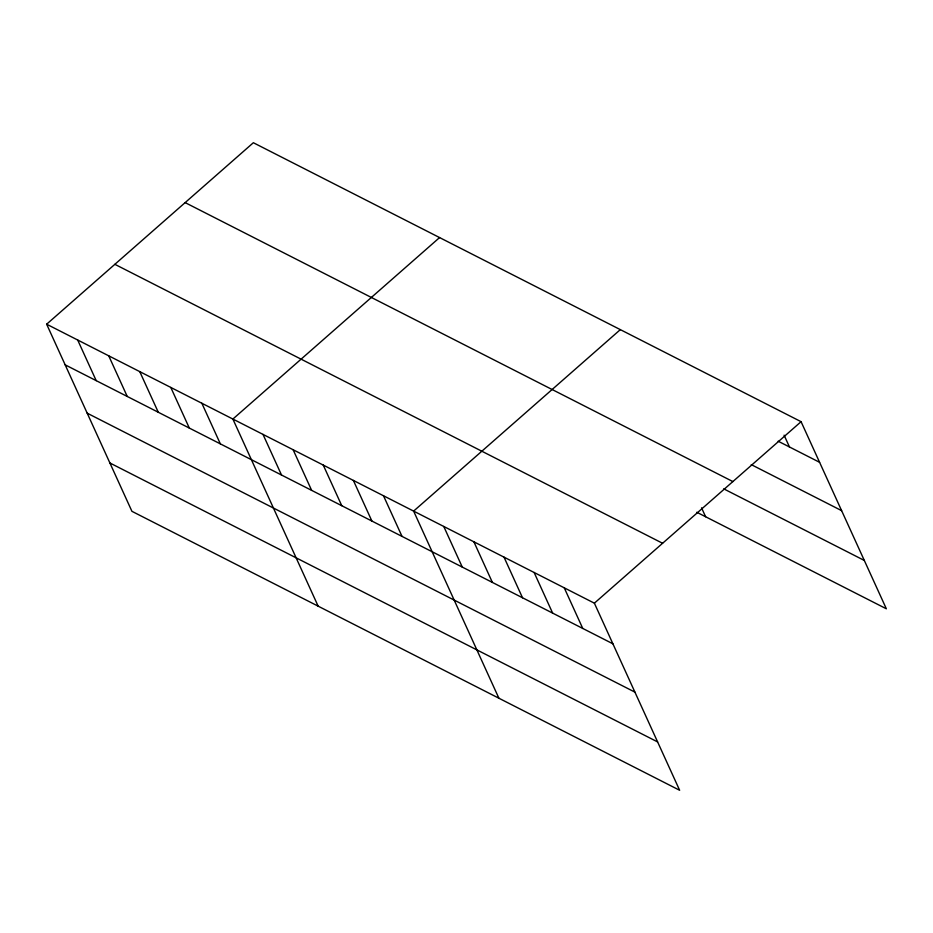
<?xml version="1.0" encoding="UTF-8"?>
<svg xmlns="http://www.w3.org/2000/svg" width="933" height="933" viewBox="0 0 933 933"><rect width="100%" height="100%" fill="white"/><g stroke="black" fill="none" stroke-linecap="round" stroke-linejoin="round"><path stroke-width="1.4" d="M46.65 324.206L594.379 603.173L679.644 790.274L131.926 511.319L46.65 324.206L253.356 142.726L801.074 421.681L886.35 608.794L696.811 512.264M439.583 237.565L232.877 419.057L318.153 606.17M620.328 329.629L413.622 511.109L498.898 698.222M594.379 603.173L801.074 421.681M778.169 441.216L819.594 462.313M751.252 464.622L841.624 510.643M185.142 202.613L732.871 481.568M723.74 488.857L864.32 560.453M114.864 264.319L662.593 543.274M65.17 364.838L612.888 643.793M87.189 413.179L634.918 692.134M109.896 462.978L657.625 741.945M784.093 435.175L789.47 446.965M701.546 507.832L705.605 516.73M564.255 587.825L582.763 628.457M534.131 572.489L552.639 613.109M504.007 557.141L522.515 597.773M473.882 541.793L492.391 582.425M443.758 526.457L462.267 567.077M383.498 495.773L402.018 536.393M353.374 480.425L371.894 521.057M323.25 465.089L341.77 505.709M293.125 449.741L311.645 490.373M263.001 434.393L281.521 475.025M201.843 403.243L220.351 443.875M170.797 387.44L189.317 428.06M139.763 371.626L158.283 412.258M108.729 355.823L127.238 396.455M77.684 340.02L96.204 380.641"/></g></svg>
